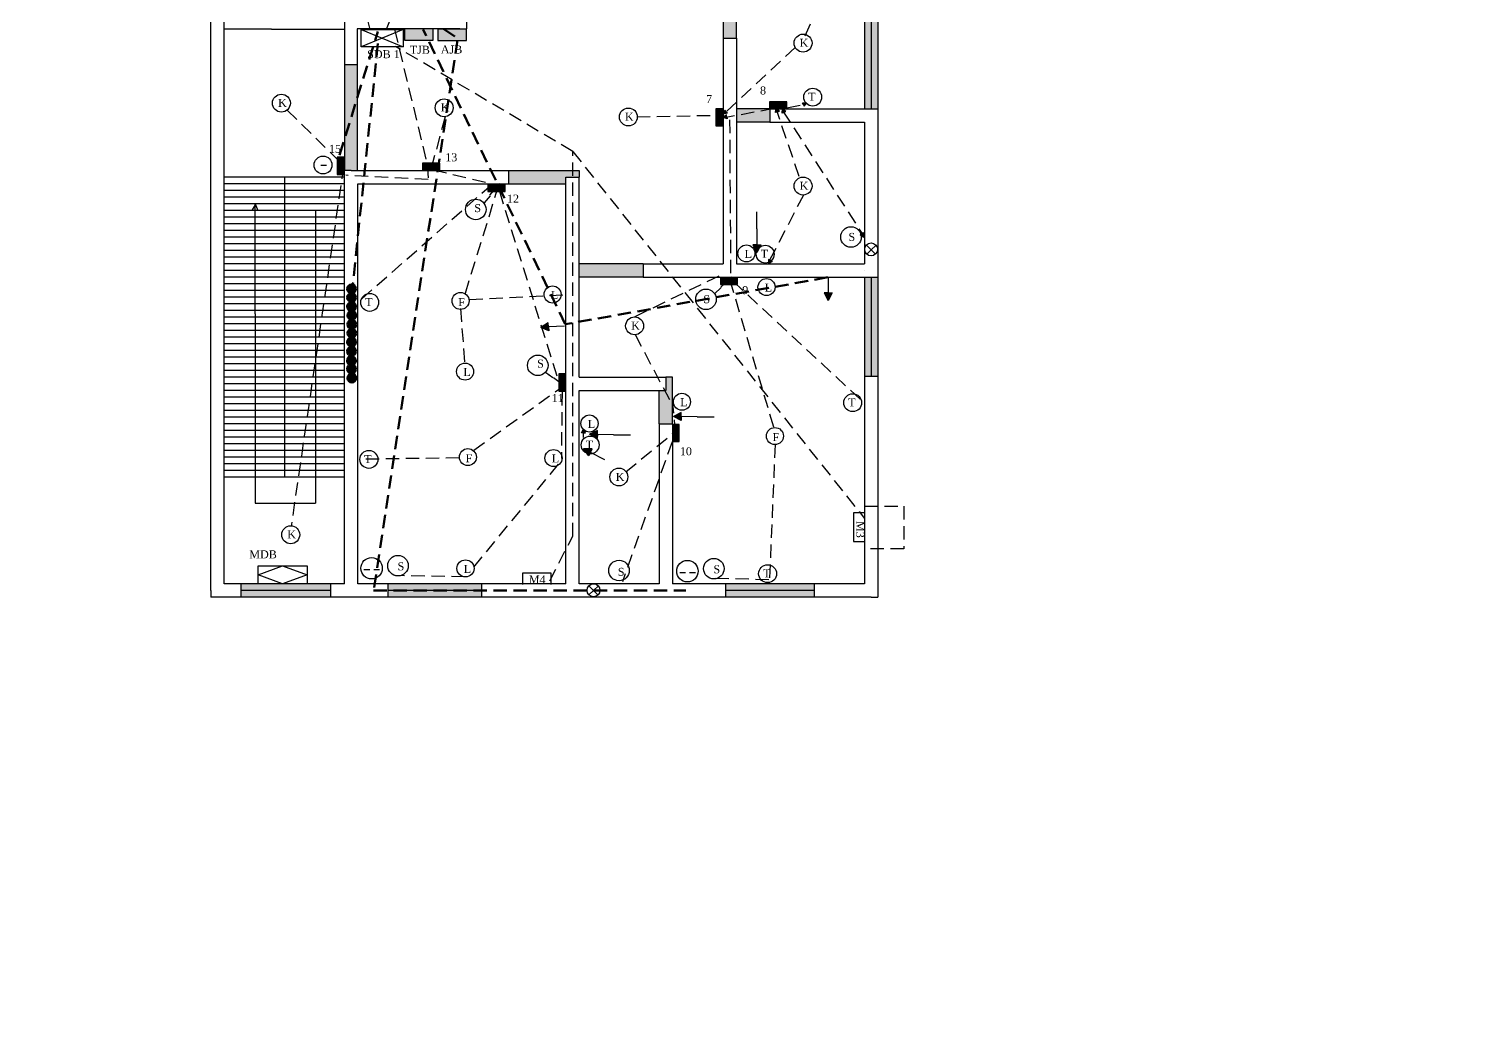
# Model space of a CAD drawing. Header units: inches. Extents: x -3484 to 5207, y -4537 to 4154.
# Drawn here: x -225 to 861, y -969 to -232 of the extents above; entities that cross this region are included whole.
import ezdxf

# ---------------------------------------------------------------- set-up
doc = ezdxf.new("R2010")
doc.units = ezdxf.units.IN
doc.header["$LTSCALE"] = 40
doc.header["$MEASUREMENT"] = 0
doc.linetypes.add('DASHED2', pattern=[0.375, 0.25, -0.125])

# ---------------------------------------------------------------- blocks, each defined once
blk = doc.blocks.new('A$C344F6586')
blk.add_circle((6.7, 6.7), 6.71)
at = {"insert": (3.3, 10), "char_height": 6, "attachment_point": 1}
blk.add_mtext('{\\fTimes New Roman|b0|i0|c0|p18;T}', dxfattribs=at)

msp = doc.modelspace()

# ---------------------------------------------------------------- hatches: boundary and pattern name
h = msp.add_hatch(color=5)
h.paths.add_polyline_path([(233.4, -80.2), (233.4, -85.2), (278.4, -85.2), (278.4, -80.2)])
h.paths.add_polyline_path([(330.4, -90.2), (330.4, -80.2), (305.4, -80.2), (305.4, -85.2), (305.4, -90.2)])
h.paths.add_polyline_path([(363.4, -37.2), (353.4, -37.2), (353.4, -80.2), (363.4, -80.2)])
h.paths.add_polyline_path([(305.4, -196.2), (300.4, -196.2), (295.4, -196.2), (295.4, -239.2), (305.4, -239.2)])
h.paths.add_polyline_path([(330.4, -302.2), (330.4, -292.2), (305.4, -292.2), (305.4, -297.2), (305.4, -302.2)])
h.paths.add_polyline_path([(235.4, -418.2), (235.4, -408.2), (187.4, -408.2), (187.4, -418.2)])
h.paths.add_polyline_path([(134.4, -338.2), (134.4, -348.2), (177.4, -348.2), (177.4, -343.2), (187.4, -343.2), (187.4, -338.2)])
h.paths.add_polyline_path([(20.9, -259.2), (11.4, -259.2), (11.4, -338.2), (16.4, -338.2), (20.9, -338.2)])
h.paths.add_polyline_path([(51.9, -150.2), (51.9, -140.2), (20.9, -140.2), (20.9, -145.2), (20.9, -150.2)])
h.paths.add_polyline_path([(103.4, -102.2), (93.4, -102.2), (93.4, -140.2), (97.9, -140.2), (102.9, -140.2)])
h = msp.add_hatch(color=3)
h.paths.add_polyline_path([(363.4, -37.2), (353.4, -37.2), (353.4, -80.2), (363.4, -80.2)])
h.paths.add_polyline_path([(330.4, -80.2), (305.4, -80.2), (305.4, -85.2), (305.4, -90.2), (330.4, -90.2)])
h.paths.add_polyline_path([(233.4, -85.2), (233.4, -80.2), (223.4, -80.2), (223.4, -75.2), (180.4, -75.2), (180.4, -85.2)])
h.paths.add_polyline_path([(278.4, -85.2), (278.4, -80.2), (233.4, -80.2), (233.4, -85.2)])
h.paths.add_polyline_path([(295.4, -239.2), (305.4, -239.2), (305.4, -196.2), (300.4, -196.2), (295.4, -196.2)])
h.paths.add_polyline_path([(305.4, -292.2), (305.4, -297.2), (305.4, -302.2), (330.4, -302.2), (330.4, -292.2)])
h.paths.add_polyline_path([(235.4, -418.2), (235.4, -408.2), (187.4, -408.2), (187.4, -418.2)])
h.paths.add_polyline_path([(247.4, -528.2), (257.4, -528.2), (257.4, -493.2), (252.4, -493.2), (252.4, -503.2), (247.4, -503.2)])
h.paths.add_polyline_path([(134.4, -338.2), (134.4, -348.2), (177.4, -348.2), (177.4, -343.2), (187.4, -343.2), (187.4, -338.2)])
h.paths.add_polyline_path([(20.9, -259.2), (11.4, -259.2), (11.4, -338.2), (16.4, -338.2), (20.9, -338.2)])
h.paths.add_polyline_path([(51.9, -150.2), (51.9, -140.2), (20.9, -140.2), (20.9, -145.2), (20.9, -150.2)])
h.paths.add_polyline_path([(103.4, -102.2), (93.4, -102.2), (93.4, -140.2), (97.9, -140.2), (102.9, -140.2)])
h = msp.add_hatch(color=55)
h.paths.add_polyline_path([(363.4, -37.2), (353.4, -37.2), (353.4, -80.2), (363.4, -80.2)])
h.paths.add_polyline_path([(305.4, -85.2), (305.4, -90.2), (330.4, -90.2), (330.4, -80.2), (305.4, -80.2)])
h.paths.add_polyline_path([(180.4, -75.2), (180.4, -85.2), (233.4, -85.2), (233.4, -80.2), (223.4, -80.2), (223.4, -75.2)])
h.paths.add_polyline_path([(295.4, -239.2), (305.4, -239.2), (305.4, -196.2), (300.4, -196.2), (295.4, -196.2)])
h.paths.add_polyline_path([(278.4, -85.2), (278.4, -80.2), (233.4, -80.2), (233.4, -85.2)])
h.paths.add_polyline_path([(305.4, -292.2), (305.4, -297.2), (305.4, -302.2), (330.4, -302.2), (330.4, -292.2)])
h.paths.add_polyline_path([(235.4, -418.2), (235.4, -408.2), (187.4, -408.2), (187.4, -418.2)])
h.paths.add_polyline_path([(257.4, -493.2), (252.4, -493.2), (252.4, -503.2), (247.4, -503.2), (247.4, -528.2), (257.4, -528.2)])
h.paths.add_polyline_path([(20.9, -259.2), (11.4, -259.2), (11.4, -338.2), (16.4, -338.2), (20.9, -338.2)])
h.paths.add_polyline_path([(20.9, -140.2), (20.9, -145.2), (20.9, -150.2), (51.9, -150.2), (51.9, -140.2)])
h.paths.add_polyline_path([(102.9, -140.2), (103.4, -102.2), (93.4, -102.2), (93.4, -140.2), (97.9, -140.2)])
h = msp.add_hatch(color=71)
h.paths.add_polyline_path([(406.4, -196.2), (401.4, -196.2), (401.4, -292.2), (406.4, -292.2)])
h.paths.add_polyline_path([(406.4, -292.2), (411.4, -292.2), (411.4, -196.2), (406.4, -196.2)])
for color, points in [(55, [(56.6, -232.2), (56.6, -240.7), (78.1, -240.7), (78.1, -232.2)]), (55, [(81.4, -232.4), (81.4, -240.9), (102.9, -240.9), (102.9, -232.4)]), (151, [(102.9, -240.9), (102.9, -232.4), (81.4, -232.4), (81.4, -240.9)]), (8, [(289.8, -304.9), (294.9, -304.9), (294.9, -292), (289.8, -292)]), (8, [(343.1, -291.9), (343.1, -286.8), (330.2, -286.8), (330.2, -291.9)]), (8, [(6.1, -341.3), (11.1, -341.3), (11.1, -328.4), (6.1, -328.4)]), (8, [(83, -337.9), (83, -332.8), (70, -332.8), (70, -337.9)]), (55, [(134.4, -338.2), (134.4, -348.2), (177.4, -348.2), (177.4, -343.2), (187.4, -343.2), (187.4, -338.2)]), (8, [(131.9, -354), (131.9, -348.9), (119, -348.9), (119, -354)]), (8, [(306.2, -423.9), (306.2, -418.8), (293.3, -418.8), (293.3, -423.9)]), (8, [(172.1, -503.7), (177.2, -503.7), (177.2, -490.8), (172.1, -490.8)]), (5, [(257.4, -493.2), (252.4, -493.2), (252.4, -503.2), (247.4, -503.2), (247.4, -528.2), (257.4, -528.2)]), (55, [(257.4, -493.2), (252.4, -493.2), (252.4, -503.2), (247.4, -503.2), (247.4, -528.2), (257.4, -528.2)]), (8, [(257.5, -541.6), (262.5, -541.6), (262.5, -528.7), (257.5, -528.7)])]:
    msp.add_hatch(color=color).paths.add_polyline_path(points)
h = msp.add_hatch(color=256)
h.paths.add_polyline_path([(295.5, -296.2), (298.6, -295.4), (297.6, -294.3)])
h.paths.add_polyline_path([(296.6, -293.2), (295.5, -296.2), (297.6, -294.3)])
h = msp.add_hatch(color=256)
h.paths.add_polyline_path([(335.1, -291.7), (334.7, -294.9), (336.1, -294.4)])
h.paths.add_polyline_path([(337.5, -293.8), (335.1, -291.7), (336.1, -294.4)])
h = msp.add_hatch(color=256)
h.paths.add_polyline_path([(339.8, -292.1), (339.7, -295.4), (341.1, -294.7)])
h.paths.add_polyline_path([(342.4, -294.1), (339.8, -292.1), (341.1, -294.7)])
h = msp.add_hatch(color=256)
h.paths.add_polyline_path([(358.2, -287.6), (354.9, -287.5), (355.5, -288.8)])
h.paths.add_polyline_path([(356.2, -290.2), (358.2, -287.6), (355.5, -288.8)])
h = msp.add_hatch(color=256)
h.paths.add_polyline_path([(294.8, -296.4), (291.8, -295), (291.9, -296.5)])
h.paths.add_polyline_path([(291.9, -298), (294.8, -296.4), (291.9, -296.5)])
h = msp.add_hatch(color=256)
h.paths.add_polyline_path([(295.4, -298.7), (298.5, -299.5), (298.2, -298.1)])
h.paths.add_polyline_path([(297.9, -296.6), (295.4, -298.7), (298.2, -298.1)])
h = msp.add_hatch(color=256)
h.paths.add_polyline_path([(123, -351.3), (124.3, -352.2), (127.7, -348.3)])
h.paths.add_polyline_path([(124.3, -352.2), (125.7, -353.3), (127.7, -348.3)])
h = msp.add_hatch(color=256)
h.paths.add_polyline_path([(400.8, -388.2), (400.6, -384.9), (399.3, -385.7)])
h.paths.add_polyline_path([(398, -386.5), (400.8, -388.2), (399.3, -385.7)])
h = msp.add_hatch(color=256)
h.paths.add_polyline_path([(320.7, -399.8), (323.7, -394.1), (320.7, -394.1)])
h.paths.add_polyline_path([(317.7, -394.1), (320.7, -399.8), (320.7, -394.1)])
h = msp.add_hatch(color=256)
h.paths.add_polyline_path([(329.3, -408.3), (332, -406.5), (330.7, -405.8)])
h.paths.add_polyline_path([(329.4, -405.1), (329.3, -408.3), (330.7, -405.8)])
h = msp.add_hatch(color=256)
h.paths.add_polyline_path([(297, -420.5), (298.2, -421.7), (302, -418.2)])
h.paths.add_polyline_path([(298.2, -421.7), (299.4, -422.9), (302, -418.2)])
h = msp.add_hatch(color=71)
h.paths.add_polyline_path([(401.4, -492.5), (406.4, -492.5), (406.4, -418.2), (401.4, -418.2)])
h.paths.add_polyline_path([(411.4, -418.2), (406.4, -418.2), (406.4, -492.5), (411.4, -492.5)])
at = {"lineweight": 100}
h = msp.add_hatch(color=256, dxfattribs=at)
h.set_gradient(color1=(177, 78, 91), one_color=1, tint=1, name='SPHERICAL')
h.paths.add_polyline_path([(16.2, -430.3, -0.096876), (17.5, -430.3, 0.358708), (20.2, -427, 1), (13.5, -427, 0.358708)])
h = msp.add_hatch(color=256, dxfattribs=at)
h.set_gradient(color1=(177, 78, 91), one_color=1, tint=1, name='SPHERICAL')
h.paths.add_polyline_path([(20.2, -433.5, 0.358708), (17.5, -430.3, -0.096876), (16.2, -430.3, 0.358708), (13.5, -433.5, 1)])
h = msp.add_hatch(color=256)
h.paths.add_polyline_path([(374.2, -435.8), (377.2, -430.1), (374.2, -430.1)])
h.paths.add_polyline_path([(371.2, -430.1), (374.2, -435.8), (374.2, -430.1)])
h = msp.add_hatch(color=256, dxfattribs=at)
h.set_gradient(color1=(177, 78, 91), one_color=1, tint=1, name='SPHERICAL')
h.paths.add_polyline_path([(17.6, -443.6, 0.351056), (20.2, -440.4, 1), (13.5, -440.4, 0.36766), (16.3, -443.6, -0.095754)])
h = msp.add_hatch(color=256, dxfattribs=at)
h.set_gradient(color1=(177, 78, 91), one_color=1, tint=1, name='SPHERICAL')
h.paths.add_polyline_path([(20.3, -446.9, 0.36766), (17.6, -443.6, -0.095754), (16.3, -443.6, 0.351056), (13.7, -446.9, 1)])
h = msp.add_hatch(color=256, dxfattribs=at)
h.set_gradient(color1=(177, 78, 91), one_color=1, tint=1, name='SPHERICAL')
h.paths.add_polyline_path([(20.3, -453.6, 1), (13.7, -453.6, 1)])
h = msp.add_hatch(color=256)
h.paths.add_polyline_path([(158.7, -455.9), (164.6, -458.6), (164.4, -455.6)])
h.paths.add_polyline_path([(164.3, -452.6), (158.7, -455.9), (164.4, -455.6)])
h = msp.add_hatch(color=256, dxfattribs=at)
h.set_gradient(color1=(177, 78, 91), one_color=1, tint=1, name='SPHERICAL')
edge = h.paths.add_edge_path()
edge.add_arc((16.8, -466.9), 3.31, 0, 360)
h = msp.add_hatch(color=256, dxfattribs=at)
h.set_gradient(color1=(177, 78, 91), one_color=1, tint=1, name='SPHERICAL')
h.paths.add_polyline_path([(20.3, -460.3, 1), (13.7, -460.3, 1)])
h = msp.add_hatch(color=256, dxfattribs=at)
h.set_gradient(color1=(177, 78, 91), one_color=1, tint=1, name='SPHERICAL')
edge = h.paths.add_edge_path()
edge.add_arc((16.7, -480.9), 3.31, 0, 360)
h = msp.add_hatch(color=256, dxfattribs=at)
h.set_gradient(color1=(177, 78, 91), one_color=1, tint=1, name='SPHERICAL')
edge = h.paths.add_edge_path()
edge.add_arc((16.8, -473.8), 3.31, 0, 360)
h = msp.add_hatch(color=256, dxfattribs=at)
h.set_gradient(color1=(177, 78, 91), one_color=1, tint=1, name='SPHERICAL')
edge = h.paths.add_edge_path()
edge.add_arc((16.8, -487.2), 3.31, 0, 360)
h = msp.add_hatch(color=256, dxfattribs=at)
h.set_gradient(color1=(177, 78, 91), one_color=1, tint=1, name='SPHERICAL')
edge = h.paths.add_edge_path()
edge.add_arc((17, -493.9), 3.31, 0, 360)
h = msp.add_hatch(color=256)
h.paths.add_polyline_path([(173.9, -495.8), (173, -497.2), (177.2, -500.3)])
h.paths.add_polyline_path([(173, -497.2), (172.1, -498.7), (177.2, -500.3)])
h = msp.add_hatch(color=1)
h.paths.add_polyline_path([(258.1, -522.7), (263.8, -525.8), (263.8, -522.8)])
h.paths.add_polyline_path([(263.9, -519.8), (258.1, -522.7), (263.8, -522.8)])
h = msp.add_hatch(color=256)
h.paths.add_polyline_path([(190.7, -532.2), (189.2, -535.1), (190.7, -535.1)])
h.paths.add_polyline_path([(192.2, -535.1), (190.7, -532.2), (190.7, -535.1)])
h = msp.add_hatch(color=256)
h.paths.add_polyline_path([(195.3, -536.1), (201, -539.2), (201.1, -536.2)])
h.paths.add_polyline_path([(201.1, -533.2), (195.3, -536.1), (201.1, -536.2)])
h = msp.add_hatch(color=256)
h.paths.add_polyline_path([(190.8, -547), (194.6, -552.3), (195.9, -549.7)])
h.paths.add_polyline_path([(197.3, -547), (190.8, -547), (195.9, -549.7)])
h = msp.add_hatch(color=71)
h.paths.add_polyline_path([(-66.2, -648.2), (-66.2, -653.2), (1.1, -653.2), (1.1, -648.2)])
h.paths.add_polyline_path([(-66.2, -653.2), (-66.2, -658.2), (1.1, -658.2), (1.1, -653.2)])
h = msp.add_hatch(color=71)
h.paths.add_polyline_path([(-66.2, -648.2), (-66.2, -653.2), (1.1, -653.2), (1.1, -648.2)])
h.paths.add_polyline_path([(-66.2, -653.2), (-66.2, -658.2), (1.1, -658.2), (1.1, -653.2)])
h = msp.add_hatch(color=71)
h.paths.add_polyline_path([(44.1, -648.2), (44.1, -653.2), (114.1, -653.2), (114.1, -648.2)])
h.paths.add_polyline_path([(44.1, -653.2), (44.1, -658), (44.1, -658.2), (114.1, -658.2), (114.1, -653.2)])
h = msp.add_hatch(color=71)
h.paths.add_polyline_path([(363.7, -653.2), (363.7, -648.2), (297.1, -648.2), (297.1, -653.2)])
h.paths.add_polyline_path([(297.1, -653.2), (297.1, -658.2), (363.7, -658.2), (363.7, -653.2)])
h = msp.add_hatch(color=71)
h.paths.add_polyline_path([(297.1, -648.2), (297.1, -653.2), (363.7, -653.2), (363.7, -648.2)])
h.paths.add_polyline_path([(297.1, -653.2), (297.1, -658.2), (363.7, -658.2), (363.7, -653.2)])

# ---------------------------------------------------------------- linework, layer by layer
at = {"color": 72, "linetype": 'DASHED2', "lineweight": 30}
for p, q in [((146, 27), (42.8, -232.6)), ((182.6, -324), (49.8, -245.3)), ((182.6, -612.4), (182.6, -324)), ((182.6, -324), (401.4, -599.3)), ((165.4, -646), (182.6, -612.4))]:
    msp.add_line(p, q, dxfattribs=at)
at = {"color": 22, "linetype": 'DASHED2', "lineweight": 30}
for p, q in [((9.4, -137.8), (30.4, -232.6)), ((49.1, -232.6), (73.4, -333.8)), ((300.2, -300.3), (301, -416.9)), ((73.4, -333.8), (74.2, -345.1)), ((74.2, -345.1), (12.6, -341.9)), ((78.2, -337.8), (126, -349.2)), ((129.3, -354.6), (127.6, -353.8)), ((127.6, -353.8), (171.4, -494.7)), ((257.2, -510.4), (258.9, -529.1))]:
    msp.add_line(p, q, dxfattribs=at)
for p, q in [((411.4, -191.2), (411.4, -297.2)), ((295.4, -196.2), (295.4, -239.2)), ((305.4, -239.2), (305.4, -196.2)), ((401.4, -196.2), (401.4, -292.2)), ((-88.6, -343.2), (-88.6, -227.2)), ((-78.6, -343.2), (-78.6, -227.2)), ((11.4, -227.2), (11.4, -259.2)), ((102.9, -227.2), (102.9, -232.2)), ((-43.1, -232.4), (-78.6, -232.4)), ((-43.1, -232.4), (11.4, -232.4)), ((97.9, -232.2), (20.9, -232.2)), ((20.9, -232.2), (20.9, -259.2)), ((24, -232.6), (55.4, -245.7)), ((55.4, -232.6), (24, -245.7)), ((78.1, -232.2), (56.6, -232.2)), ((56.6, -232.2), (56.6, -240.7)), ((78.1, -240.7), (78.1, -232.2)), ((102.9, -232.4), (81.4, -232.4)), ((81.4, -232.4), (81.4, -240.9)), ((97.9, -232.2), (102.9, -232.2)), ((102.9, -240.9), (102.9, -232.4)), ((56.6, -240.7), (78.1, -240.7)), ((81.4, -240.9), (102.9, -240.9)), ((295.4, -239.2), (295.4, -297.2)), ((295.4, -239.2), (305.4, -239.2)), ((305.4, -239.2), (305.4, -297.2)), ((20.9, -259.2), (11.4, -259.2)), ((11.4, -259.2), (11.4, -338.2)), ((20.9, -259.2), (20.9, -338.2)), ((294.9, -292), (289.8, -292)), ((289.8, -292), (289.8, -304.9)), ((294.9, -304.9), (294.9, -292)), ((296.6, -293.2), (295.5, -296.2)), ((297.6, -294.3), (296.6, -293.2)), ((330.4, -292.2), (305.4, -292.2)), ((343.1, -286.8), (330.2, -286.8)), ((330.2, -286.8), (330.2, -291.9)), ((330.2, -291.9), (343.1, -291.9)), ((330.4, -292.2), (401.4, -292.2)), ((330.4, -292.2), (330.4, -302.2)), ((334.7, -294.9), (335.1, -291.7)), ((336.1, -294.4), (335.1, -291.7)), ((337.5, -293.8), (335.1, -291.7)), ((339.7, -295.4), (339.8, -292.1)), ((341.1, -294.7), (339.8, -292.1)), ((342.4, -294.1), (339.8, -292.1)), ((343.1, -291.9), (343.1, -286.8)), ((355.5, -288.8), (354.9, -287.5)), ((354.9, -287.5), (358.2, -287.6)), ((355.5, -288.8), (358.2, -287.6)), ((355.5, -288.8), (356.2, -290.2)), ((356.2, -290.2), (358.2, -287.6)), ((401.4, -292.2), (411.4, -292.2)), ((291.9, -296.5), (291.8, -295)), ((291.8, -295), (294.8, -296.4)), ((291.9, -296.5), (294.8, -296.4)), ((291.9, -298), (294.8, -296.4)), ((291.9, -296.5), (291.9, -298)), ((297.9, -296.6), (295.4, -298.7)), ((295.4, -297.2), (295.4, -408.2)), ((298.2, -298.1), (295.4, -298.7)), ((298.5, -299.5), (295.4, -298.7)), ((297.6, -294.3), (295.5, -296.2)), ((298.6, -295.4), (295.5, -296.2)), ((297.6, -294.3), (298.6, -295.4)), ((298.2, -298.1), (297.9, -296.6)), ((298.2, -298.1), (298.5, -299.5)), ((305.4, -297.2), (305.4, -408.2)), ((330.4, -302.2), (305.4, -302.2)), ((330.4, -302.2), (401.4, -302.2)), ((336.1, -294.4), (334.7, -294.9)), ((336.1, -294.4), (337.5, -293.8)), ((341.1, -294.7), (339.7, -295.4)), ((341.1, -294.7), (342.4, -294.1)), ((401.4, -302.2), (401.4, -403.2)), ((411.4, -297.2), (411.4, -403.2)), ((411.4, -297.2), (411.4, -403.2)), ((289.8, -304.9), (294.9, -304.9)), ((-6.3, -334.3), (-2.1, -334.3)), ((11.1, -328.4), (6.1, -328.4)), ((6.1, -328.4), (6.1, -341.3)), ((11.1, -341.3), (11.1, -328.4)), ((83, -332.8), (70, -332.8)), ((70, -332.8), (70, -337.9)), ((83, -337.9), (83, -332.8)), ((-88.6, -653.2), (-88.6, -343.2)), ((-78.6, -648.2), (-78.6, -343.2)), ((11.4, -343.2), (-78.6, -343.2)), ((-33.6, -343.2), (-33.6, -438.2)), ((6.1, -341.3), (11.1, -341.3)), ((11.4, -343.2), (11.4, -338.2)), ((16.4, -338.2), (11.4, -338.2)), ((11.4, -648.2), (11.4, -343.2)), ((16.4, -338.2), (134.4, -338.2)), ((70, -337.9), (83, -337.9)), ((134.4, -338.2), (134.4, -348.2)), ((134.4, -338.2), (187.4, -338.2)), ((177.4, -648.2), (177.4, -343.2)), ((177.4, -343.2), (187.4, -343.2)), ((187.4, -338.2), (187.4, -343.2)), ((187.4, -493.2), (187.4, -343.2)), ((11.4, -348.2), (-78.6, -348.2)), ((11.4, -353.2), (-78.6, -353.2)), ((11.4, -358.2), (-78.6, -358.2)), ((21.4, -648.2), (21.4, -348.2)), ((21.4, -348.2), (134.4, -348.2)), ((120.6, -357.2), (116.2, -362.5)), ((131.9, -348.9), (119, -348.9)), ((119, -348.9), (119, -354)), ((119, -354), (131.9, -354)), ((120.4, -356.9), (127.7, -348.3)), ((127.7, -348.3), (123, -351.3)), ((127.7, -348.3), (125.7, -353.3)), ((127.7, -348.3), (127.7, -348.3)), ((127.7, -348.3), (127.7, -348.3)), ((127.7, -348.3), (127.7, -348.3)), ((131.9, -354), (131.9, -348.9)), ((134.4, -348.2), (177.4, -348.2)), ((11.4, -363.2), (-78.6, -363.2)), ((11.4, -368.2), (-78.6, -368.2)), ((-55.2, -363.6), (-58, -368.3)), ((-55.5, -363.3), (-53.5, -368.3)), ((-55.5, -445.8), (-55.5, -363.6)), ((-10.3, -368), (-10.3, -445.8)), ((11.4, -373.2), (-78.6, -373.2)), ((11.4, -378.2), (-78.6, -378.2)), ((11.4, -383.2), (-78.6, -383.2)), ((11.4, -388.2), (-78.6, -388.2)), ((320.7, -382), (320.7, -394.1)), ((399.3, -385.7), (398, -386.5)), ((398, -386.5), (400.8, -388.2)), ((399.3, -385.7), (400.6, -384.9)), ((399.3, -385.7), (400.8, -388.2)), ((400.6, -384.9), (400.8, -388.2)), ((11.4, -393.2), (-78.6, -393.2)), ((11.4, -398.2), (-78.6, -398.2)), ((320.7, -394.1), (317.7, -394.1)), ((317.7, -394.1), (320.7, -399.8)), ((320.7, -394.1), (323.7, -394.1)), ((320.7, -394.1), (320.7, -399.8)), ((323.7, -394.1), (320.7, -399.8)), ((402.8, -394.3), (409.6, -401.1)), ((406.3, -397.8), (403, -401)), ((406.3, -397.8), (410, -394.4)), ((11.4, -403.2), (-78.6, -403.2)), ((11.4, -408.2), (-78.6, -408.2)), ((235.4, -408.2), (187.4, -408.2)), ((235.4, -408.2), (295.4, -408.2)), ((235.4, -408.2), (235.4, -418.2)), ((305.4, -408.2), (401.4, -408.2)), ((329.4, -405.1), (329.3, -408.3)), ((330.7, -405.8), (329.3, -408.3)), ((332, -406.5), (329.3, -408.3)), ((330.7, -405.8), (329.4, -405.1)), ((330.7, -405.8), (332, -406.5)), ((401.4, -403.2), (401.4, -408.2)), ((411.4, -403.2), (411.4, -499.2)), ((11.4, -413.2), (-78.6, -413.2)), ((11.4, -418.2), (-78.6, -418.2)), ((11.4, -423.2), (-78.6, -423.2)), ((235.4, -418.2), (187.4, -418.2)), ((235.4, -418.2), (401.4, -418.2)), ((306.2, -418.8), (293.3, -418.8)), ((293.3, -418.8), (293.3, -423.9)), ((293.7, -425.7), (302, -418.2)), ((302, -418.2), (297, -420.5)), ((302, -418.2), (299.4, -422.9)), ((302, -418.2), (302, -418.2)), ((302, -418.2), (302, -418.2)), ((302, -418.2), (302, -418.2)), ((306.2, -423.9), (306.2, -418.8)), ((374.2, -418), (374.2, -430.1)), ((401.4, -413.2), (401.4, -413.2)), ((401.4, -418.2), (401.4, -499.2)), ((401.4, -418.2), (411.4, -418.2)), ((11.4, -428.2), (-78.6, -428.2)), ((11.4, -433.2), (-78.6, -433.2)), ((293.8, -426.1), (288.8, -430.8)), ((293.3, -423.9), (306.2, -423.9)), ((374.2, -430.1), (371.2, -430.1)), ((371.2, -430.1), (374.2, -435.8)), ((374.2, -430.1), (377.2, -430.1)), ((374.2, -430.1), (374.2, -435.8)), ((377.2, -430.1), (374.2, -435.8)), ((11.4, -438.2), (-78.6, -438.2)), ((11.4, -443.2), (-78.6, -443.2)), ((-33.6, -438.2), (-33.6, -568.2)), ((11.4, -448.2), (-78.6, -448.2)), ((11.4, -453.2), (-78.6, -453.2)), ((-55.5, -445.8), (-55.5, -587.6)), ((-10.3, -445.8), (-10.3, -587.6)), ((164.3, -452.6), (158.7, -455.9)), ((164.4, -455.6), (158.7, -455.9)), ((164.6, -458.6), (158.7, -455.9)), ((164.4, -455.6), (164.3, -452.6)), ((176.5, -455), (164.4, -455.6)), ((164.4, -455.6), (164.6, -458.6)), ((11.4, -458.2), (-78.6, -458.2)), ((11.4, -463.2), (-78.6, -463.2)), ((11.4, -468.2), (-78.6, -468.2)), ((11.4, -473.2), (-78.6, -473.2)), ((11.4, -478.2), (-78.6, -478.2)), ((11.4, -483.2), (-78.6, -483.2)), ((11.4, -488.2), (-78.6, -488.2)), ((11.4, -493.2), (-78.6, -493.2)), ((11.4, -498.2), (-78.6, -498.2)), ((167.8, -493.8), (162.2, -489.8)), ((164.1, -491.9), (164.1, -491.9)), ((164.1, -491.9), (164.1, -491.9)), ((164.1, -491.9), (164.1, -491.9)), ((168.2, -493.6), (177.2, -500.3)), ((177.2, -490.8), (172.1, -490.8)), ((172.1, -490.8), (172.1, -503.7)), ((177.2, -500.3), (173.9, -495.8)), ((177.2, -503.7), (177.2, -490.8)), ((187.4, -493.2), (252.4, -493.2)), ((252.4, -493.2), (252.4, -503.2)), ((257.4, -493.2), (252.4, -493.2)), ((257.4, -528.2), (257.4, -493.2)), ((401.4, -492.5), (411.4, -492.5)), ((401.4, -499.2), (401.4, -648.2)), ((411.4, -499.2), (411.4, -653.2)), ((411.4, -499.2), (411.4, -653.2)), ((11.4, -503.2), (-78.6, -503.2)), ((11.4, -508.2), (-78.6, -508.2)), ((172.1, -503.7), (177.2, -503.7)), ((177.2, -500.3), (177.2, -500.3)), ((177.2, -500.3), (177.2, -500.3)), ((177.2, -500.3), (177.2, -500.3)), ((187.4, -648.2), (187.4, -503.2)), ((187.4, -503.2), (252.4, -503.2)), ((247.4, -528.2), (247.4, -503.2)), ((11.4, -513.2), (-78.6, -513.2)), ((11.4, -518.2), (-78.6, -518.2)), ((11.4, -523.2), (-78.6, -523.2)), ((11.4, -528.2), (-78.6, -528.2)), ((189.2, -535.1), (190.7, -532.2)), ((190.7, -535.1), (190.7, -532.2)), ((192.2, -535.1), (190.7, -532.2)), ((247.4, -528.2), (247.4, -648.2)), ((247.4, -528.2), (257.4, -528.2)), ((257.4, -528.2), (257.4, -648.2)), ((262.5, -528.7), (257.5, -528.7)), ((257.5, -528.7), (257.5, -541.6)), ((262.5, -541.6), (262.5, -528.7)), ((11.4, -533.2), (-78.6, -533.2)), ((11.4, -538.2), (-78.6, -538.2)), ((190.7, -535.1), (189.2, -535.1)), ((190.7, -538.4), (190.7, -535.1)), ((190.7, -535.1), (192.2, -535.1)), ((201.1, -533.2), (195.3, -536.1)), ((201.1, -536.2), (195.3, -536.1)), ((201, -539.2), (195.3, -536.1)), ((201.1, -536.2), (201, -539.2)), ((201.1, -536.2), (201.1, -533.2)), ((213.1, -536.4), (201.1, -536.2)), ((257.5, -541.6), (262.5, -541.6)), ((11.4, -543.2), (-78.6, -543.2)), ((11.4, -548.2), (-78.6, -548.2)), ((11.4, -553.2), (-78.6, -553.2)), ((195.9, -549.7), (190.8, -547)), ((194.6, -552.3), (190.8, -547)), ((197.3, -547), (190.8, -547)), ((195.9, -549.7), (194.6, -552.3)), ((195.9, -549.7), (197.3, -547)), ((206.6, -555.2), (195.9, -549.7)), ((11.4, -558.2), (-78.6, -558.2)), ((11.4, -563.2), (-78.6, -563.2)), ((11.4, -568.2), (-78.6, -568.2)), ((-55.5, -587.6), (-10.3, -587.6)), ((401.6, -594.9), (393.1, -594.9)), ((393.1, -594.9), (393.1, -616.4)), ((393.1, -616.4), (401.6, -616.4)), ((-53.3, -641.4), (-34.9, -634.6)), ((-34.9, -634.6), (-16.5, -641.4)), ((30.4, -637.8), (26.1, -637.8)), ((37.8, -637.8), (33.4, -637.8)), ((166.5, -640.1), (145, -640.1)), ((145, -640.1), (145, -648.6)), ((166.5, -648.6), (166.5, -640.1)), ((267.2, -640), (262.9, -640)), ((274.6, -640), (270.2, -640)), ((11.4, -648.2), (-78.6, -648.2)), ((-66.2, -648.3), (-66.2, -658.3)), ((-34.9, -648.1), (-53.3, -641.4)), ((-16.5, -641.4), (-34.9, -648.1)), ((1.1, -648.3), (1.1, -658.2)), ((177.4, -648.2), (21.4, -648.2)), ((44.1, -648.2), (44.1, -658)), ((114.1, -648.2), (114.1, -658.2)), ((247.4, -648.2), (187.4, -648.2)), ((194.6, -649.7), (201.5, -656.5)), ((198.2, -653.3), (201.9, -649.8)), ((401.4, -648.2), (257.4, -648.2)), ((297.1, -648.2), (297.1, -658.2)), ((363.7, -648.2), (363.7, -658.3)), ((-88.6, -653.2), (-88.6, -658.2)), ((-83.6, -658.2), (-88.6, -658.2)), ((16.4, -658.2), (-83.6, -658.2)), ((182.4, -658.2), (16.4, -658.2)), ((182.4, -658.2), (16.4, -658.2)), ((44.1, -658), (44.1, -658.2)), ((252.4, -658.2), (182.4, -658.2)), ((252.4, -658.2), (182.4, -658.2)), ((252.4, -658.2), (182.4, -658.2)), ((198.2, -653.3), (194.8, -656.5)), ((406.4, -658.2), (252.4, -658.2)), ((406.4, -658.2), (411.4, -658.2)), ((411.4, -653.2), (411.4, -658.2))]:
    msp.add_line(p, q)
at = {"linetype": 'DASHED2', "lineweight": 30}
for p, q in [((356.8, -237.4), (375.1, -197.1)), ((349.3, -246.1), (294.3, -297.5)), ((-31.4, -293.1), (10.9, -334.7)), ((333.4, -291.9), (293.7, -299.3)), ((352.4, -342.7), (335.3, -292.6)), ((343.2, -291.3), (357.9, -288.3)), ((86.9, -298.1), (76.5, -336.6)), ((230.7, -298.1), (293.7, -296.8)), ((340.2, -293.8), (399.5, -385.5)), ((10.9, -334.7), (-28.5, -604.9)), ((24.4, -434.5), (120, -350.5)), ((102.1, -430.3), (126.3, -352.1)), ((355.5, -356.8), (329.2, -407.6)), ((229.3, -447.7), (292.3, -417.2)), ((333.3, -530.7), (300.7, -420.9)), ((302.8, -421.4), (399, -510.7)), ((105.3, -435.1), (176.7, -431.4)), ((98.4, -441.9), (101.6, -482.3)), ((229.3, -461.3), (256, -511.7)), ((108.4, -548), (173.6, -501.2)), ((174.6, -504.4), (174.1, -554.3)), ((257.1, -541.7), (219.8, -646.7)), ((222.4, -564.3), (257.6, -535.4)), ((97.4, -553.8), (23.3, -554.8)), ((334.3, -543.8), (330.1, -646.7)), ((108.4, -635.7), (174.6, -555.3)), ((101.6, -643), (49.6, -642)), ((329.6, -645.1), (288.1, -644.1))]:
    msp.add_line(p, q, dxfattribs=at)
at = {"color": 6}
for p, q in [((406.4, -196.2), (406.4, -292.2)), ((406.4, -418.2), (406.4, -492.5)), ((1.1, -653.2), (-66.2, -653.2)), ((114.1, -653.2), (44.1, -653.2)), ((363.7, -653.2), (297.1, -653.2))]:
    msp.add_line(p, q, dxfattribs=at)
at = {"color": 4, "linetype": 'DASHED2', "lineweight": 100}
msp.add_line((7.7, -326.7), (36.6, -234.1), dxfattribs=at)
at = {"color": 52, "linetype": 'DASHED2', "lineweight": 100}
for p, q in [((177, -453.6), (70.4, -232.7)), ((373.8, -418.4), (177, -453.6))]:
    msp.add_line(p, q, dxfattribs=at)
at = {"color": 151, "linetype": 'DASHED2', "lineweight": 100}
for p, q in [((85.8, -232.2), (97.2, -239.8)), ((96.2, -240.7), (33.3, -653.3)), ((33.3, -653.3), (267.4, -653.3))]:
    msp.add_line(p, q, dxfattribs=at)
at = {"color": 191, "linetype": 'DASHED2', "lineweight": 100}
msp.add_line((36.6, -243.2), (17.6, -425.1), dxfattribs=at)
at = {"lineweight": 30}
for p, q in [((320.7, -382), (320.7, -369.2)), ((213.1, -536.4), (225.9, -536.6))]:
    msp.add_line(p, q, dxfattribs=at)
at = {"color": 1}
for p, q in [((263.9, -519.8), (258.1, -522.7)), ((263.8, -522.8), (263.9, -519.8)), ((263.8, -522.8), (258.1, -522.7)), ((263.8, -525.8), (258.1, -522.7)), ((275.9, -523), (263.8, -522.8)), ((263.8, -522.8), (263.8, -525.8))]:
    msp.add_line(p, q, dxfattribs=at)
at = {"color": 1, "lineweight": 30}
msp.add_line((275.9, -523), (288.7, -523.1), dxfattribs=at)
at = {"linetype": 'DASHED2'}
for p, q in [((401.3, -589.9), (430.9, -589.9)), ((430.9, -589.9), (430.9, -622)), ((430.9, -622), (401.3, -622))]:
    msp.add_line(p, q, dxfattribs=at)
for points in [[(24, -232.6), (55.4, -232.6), (55.4, -245.7), (24, -245.7)], [(-53.3, -634.6), (-16.5, -634.6), (-16.5, -648.1), (-53.3, -648.1)]]:
    msp.add_lwpolyline(points, close=True)
for centre, radius in [((861.3, -191.4), 4345.3), ((355.3, -242.8), 6.71), ((-35.8, -287.8), 6.71), ((362.5, -283.3), 6.71), ((86.2, -291.3), 6.71), ((224.3, -298.2), 6.71), ((-4.6, -334.2), 6.71), ((355.3, -350), 6.71), ((109.9, -367.5), 7.71), ((391.2, -388.2), 7.71), ((312.8, -400.5), 6.4), ((326.9, -401), 6.71), ((406.3, -397.5), 4.83), ((327.9, -425.7), 6.4), ((98.5, -436.1), 6.4), ((167.5, -431.3), 6.4), ((282.5, -434.9), 7.71), ((229, -454.8), 6.71), ((156.4, -484.4), 7.71), ((101.9, -489.1), 6.4), ((264.5, -511.7), 6.4), ((195.2, -528), 6.4), ((334.2, -537.4), 6.4), ((195.7, -544.1), 6.71), ((29.8, -554.9), 6.71), ((104, -553.2), 6.4), ((168.2, -553.9), 6.4), ((217.2, -568.1), 6.71), ((-28.8, -611.4), 6.71), ((31.8, -636.5), 8.04), ((51.6, -634.6), 7.71), ((288.4, -636.8), 7.71), ((102.2, -636.6), 6.4), ((217.3, -638.2), 7.71), ((268.6, -638.7), 8.04), ((328.7, -640.6), 6.71), ((198.2, -653), 4.83)]:
    msp.add_circle(centre, radius)
at = {"lineweight": 100}
for centre in [(16.8, -427), (16.8, -433.5), (16.8, -440.4), (17, -446.9), (17, -453.6), (16.8, -466.9), (17, -460.3), (16.7, -480.9), (16.8, -473.8), (16.8, -487.2), (17, -493.9)]:
    msp.add_circle(centre, 3.31, dxfattribs=at)

# ---------------------------------------------------------------- block references
for p in [(23.7, -443.9), (385.8, -519.1)]:
    msp.add_blockref('A$C344F6586', p)

# ---------------------------------------------------------------- texts
at = {"char_height": 6, "attachment_point": 1}
for s, insert in [('{\\fTimes New Roman|b0|i0|c0|p18;\\C20;SDB 1}', (28.5, -248.1)), ('{\\fTimes New Roman|b0|i0|c0|p18;\\C54;TJB}', (60.4, -244.8)), ('{\\fTimes New Roman|b0|i0|c0|p18;\\C141;AJB}', (83.7, -244.6)), ('{\\fTimes New Roman|b0|i0|c0|p18;K}', (352.7, -239.6)), ('{\\fTimes New Roman|b0|i0|c0|p18;\\C20;7}', (282.6, -281.7)), ('{\\fTimes New Roman|b0|i0|c0|p18;\\C20;8}', (323, -275.3)), ('{\\fTimes New Roman|b0|i0|c0|p18;T}', (359.1, -280)), ('{\\fTimes New Roman|b0|i0|c0|p18;K}', (-38.3, -284.6)), ('{\\fTimes New Roman|b0|i0|c0|p18;K}', (83.7, -288)), ('{\\fTimes New Roman|b0|i0|c0|p18;K}', (221.7, -295)), ('{\\fTimes New Roman|b0|i0|c0|p18;\\C20;15}', (-0.2, -319.1)), ('{\\fTimes New Roman|b0|i0|c0|p18;\\C20;13}', (87, -325.4)), ('{\\fTimes New Roman|b0|i0|c0|p18;K}', (352.7, -346.8)), ('{\\fTimes New Roman|b0|i0|c0|p18;\\C20;12}', (133.3, -356.4)), ('{\\fTimes New Roman|b0|i0|c0|p18;S}', (108.8, -363.5)), ('{\\fTimes New Roman|b0|i0|c0|p18;S}', (389.3, -385.1)), ('{\\fTimes New Roman|b0|i0|c0|p18;L}', (311.5, -397.8)), ('{\\fTimes New Roman|b0|i0|c0|p18;T}', (323.5, -397.7)), ('{\\fTimes New Roman|b0|i0|c0|p18;L}', (326.5, -423.1)), ('{\\fTimes New Roman|b0|i0|c0|p18;F}', (96.7, -434)), ('{\\fTimes New Roman|b0|i0|c0|p18;L}', (166.2, -428.6)), ('{\\fTimes New Roman|b0|i0|c0|p18;S}', (280.5, -431.8)), ('{\\fTimes New Roman|b0|i0|c0|p18;\\C20;9}', (309.7, -425)), ('{\\fTimes New Roman|b0|i0|c0|p18;K}', (226.4, -451.6)), ('{\\fTimes New Roman|b0|i0|c0|p18;L}', (100.6, -486.4)), ('{\\fTimes New Roman|b0|i0|c0|p18;S}', (155.9, -480.1)), ('{\\fTimes New Roman|b0|i0|c0|p18;\\C20;11}', (166.8, -505.9)), ('{\\fTimes New Roman|b0|i0|c0|p18;L}', (263.2, -509)), ('{\\fTimes New Roman|b0|i0|c0|p18;L}', (193.9, -525.3)), ('{\\fTimes New Roman|b0|i0|c0|p18;T}', (192.3, -540.8)), ('{\\fTimes New Roman|b0|i0|c0|p18;F}', (332.4, -535.2)), ('{\\fTimes New Roman|b0|i0|c0|p18;T}', (26.3, -551.6)), ('{\\fTimes New Roman|b0|i0|c0|p18;F}', (102.3, -551)), ('{\\fTimes New Roman|b0|i0|c0|p18;L}', (166.9, -551.2)), ('{\\fTimes New Roman|b0|i0|c0|p18;\\C20;10}', (262.9, -545.8)), ('{\\fTimes New Roman|b0|i0|c0|p18;K}', (214.8, -565)), ('{\\fTimes New Roman|b0|i0|c0|p18;K}', (-31.4, -608.1)), ('{\\fTimes New Roman|b0|i0|c0|p18;\\C20;MDB}', (-59.9, -623.1)), ('{\\fTimes New Roman|b0|i0|c0|p18;S}', (51.3, -632.1)), ('{\\fTimes New Roman|b0|i0|c0|p18;L}', (100.9, -634)), ('{\\fTimes New Roman|b0|i0|c0|p18;S}', (216.4, -636.2)), ('{\\fTimes New Roman|b0|i0|c0|p18;S}', (288.1, -634.3)), ('{\\fTimes New Roman|b0|i0|c0|p18;T}', (325.3, -637.3))]:
    msp.add_mtext(s, dxfattribs=dict(at, insert=insert))
for s, insert, rotation in [('{\\fTimes New Roman|b0|i0|c0|p18;\\C72;M3}', (401.2, -601.1), 270), ('{\\fTimes New Roman|b0|i0|c0|p18;\\C72;M4}', (149.7, -641.8), 359.1695)]:
    msp.add_mtext(s, dxfattribs=dict(at, insert=insert, rotation=rotation))

doc.saveas('drawing.dxf')
